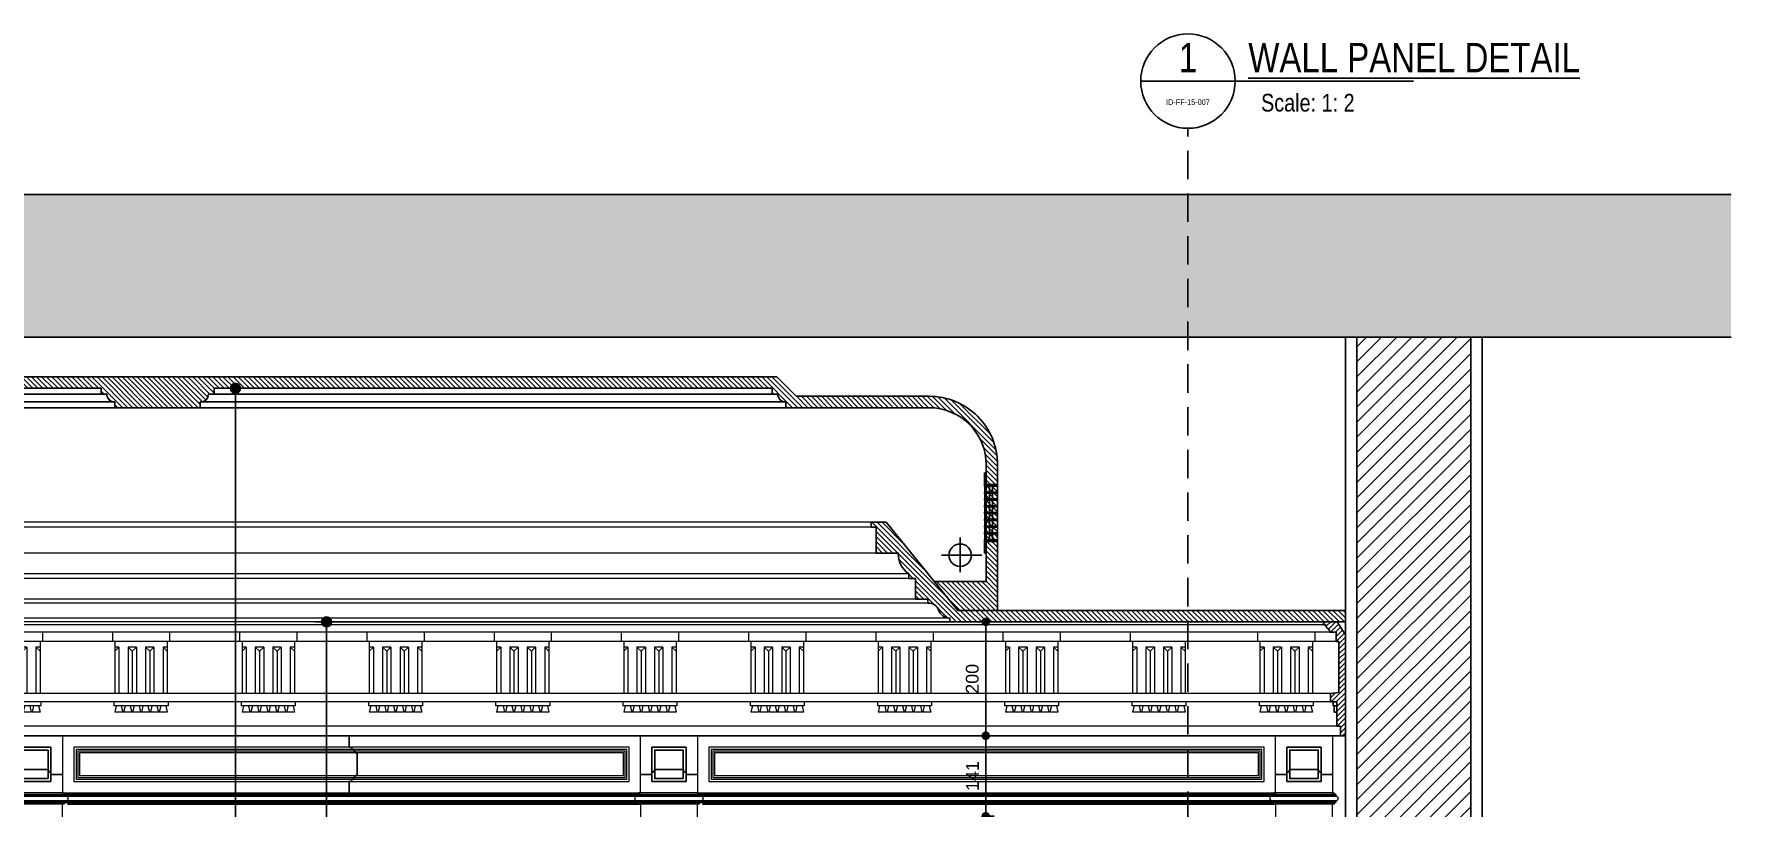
# Model space of a CAD drawing. Header units: inches. Extents: x 274057 to 444617, y 490067 to 635630.
# Drawn here: x 345899 to 348877, y 494870 to 496227 of the extents above; entities that cross this region are included whole.
import ezdxf
from ezdxf.enums import TextEntityAlignment as Align

# ---------------------------------------------------------------- set-up
doc = ezdxf.new("R2010")
doc.units = ezdxf.units.IN
doc.header["$MEASUREMENT"] = 0
doc.linetypes.add('DASHDOT', pattern=[1, 0.5, -0.25, 0, -0.25])
doc.linetypes.add('HIDDEN', pattern=[0.375, 0.25, -0.125])
for name, color, linetype in [('Calliper_wall hatch_CHB', 8, 'Continuous'), ('CQ centerline', 8, 'Continuous'), ('CQ Grg Gypsum', 41, 'Continuous'), ('CQ Light Elevation', 4, 'Continuous'), ('CQ PANEL DIMENSION', 1, 'Continuous'), ('CQ Plaster', 1, 'Continuous'), ('CQ section wall', 3, 'Continuous'), ('CQ Sheet text', 3, 'Continuous'), ('CQ spot detail elevation', 1, 'Continuous'), ('CQ wall section', 5, 'Continuous'), ('FURNITURE', 252, 'Continuous'), ('ID-wall paper', 8, 'Continuous'), ('Layer7', 8, 'Continuous'), ('METAL', 5, 'Continuous'), ('PROJECTION', 8, 'Continuous'), ('WOOD', 23, 'Continuous'), ('WOOD 01', 34, 'Continuous'), ('WOOD 02', 32, 'Continuous'), ('Wood SECT', 1, 'Continuous')]:
    doc.layers.add(name, color=color, linetype=linetype)
for name, color, linetype, lineweight in [('CQ Grille', 211, 'A-4010 WALL SECTIONS$0$BATTING', 0), ('CQ gypsum 2', 42, 'Continuous', 0), ('CQ Gypsum Hatch', 8, 'Continuous', 20)]:
    doc.layers.add(name, color=color, linetype=linetype, lineweight=lineweight)
doc.styles.add('ARIAL', font='arial.ttf')
doc.styles.get("Standard").update_dxf_attribs({"font": 'arial.ttf'})
doc.linetypes.add('A-4010 WALL SECTIONS$0$BATTING', pattern='A,0.0001,-0.1,[134,ltypeshp.shx,S=0.1,R=0,X=-0.1,Y=0],-0.2,[134,ltypeshp.shx,S=0.1,R=180,X=0.1,Y=0],-0.1', length=0.4001)
doc.dimstyles.new('chester 15', dxfattribs={"dimscale": 0.15, "dimtxt": 150, "dimasz": 100, "dimexe": 100, "dimexo": 0, "dimgap": 80, "dimtad": 1, "dimdec": 0, "dimzin": 0, "dimdsep": 46, "dimtxsty": 'Standard', "dimblk": 'DOT', "dimcen": 100, "dimclrd": 1, "dimclre": 1, "dimclrt": 3, "dimadec": 0, "dimazin": 0, "dimtfac": 1, "dimtdec": 0, "dimtofl": 0, "dimtmove": 0, "dimatfit": 3, "dimfxl": 1, "dimtolj": 1, "dimtzin": 0, "dimlwd": -1, "dimarcsym": 0})
doc.dimstyles.new('CQ 20', dxfattribs={"dimscale": 0.2, "dimtxt": 150, "dimasz": 100, "dimexe": 100, "dimexo": 20, "dimgap": 80, "dimtad": 1, "dimdec": 0, "dimzin": 0, "dimdsep": 46, "dimtxsty": 'Standard', "dimblk": 'DOT', "dimcen": 100, "dimclrd": 1, "dimclre": 1, "dimclrt": 3, "dimadec": 0, "dimazin": 0, "dimtfac": 1, "dimtdec": 0, "dimtofl": 0, "dimtmove": 0, "dimatfit": 3, "dimfxl": 1, "dimtolj": 1, "dimtzin": 0, "dimlwd": -1, "dimarcsym": 0})
pattern_1 = [(225, (863766.5914, 132415.6944), (4.41941738, -4.41941738), [])]

# ---------------------------------------------------------------- blocks, each defined once
blk = doc.blocks.new('ff15 section A and B')
at = {"layer": 'Calliper_wall hatch_CHB', "ltscale": 300}
h = blk.add_hatch(dxfattribs=at)
h.set_pattern_fill('AR-CONC', color=256, scale=10, angle=-13.9714, style=0)
h.set_pattern_definition([(36.028577, (-10204.6, 0), (68.0890203, -23.40695), [7.5, -82.5]), (341.028577, (-10204.6, 0), (4.6961155, 76.3439316), [6, -66]), (86.480021, (-10198.93, -1.95), (72.7851354, 52.936981), [6.374019, -70.114211]), (32.212777, (-10199.77, 19.41), (99.570572, -41.829513), [11.25, -123.75]), (82.664212, (-10191.48, 15.92), (114.220033, 71.96377), [9.561034, -105.171376]), (337.21274, (-10199.77, 19.41), (114.220033, 71.96377), [9, -99]), (7.028577, (-10191.276, 12.14), (48.2040844, -53.482392), [7.5, -82.5]), (312.028577, (-10191.28, 12.14), (41.119588, 64.495185), [6, -66]), (57.480021, (-10187.26, 7.685), (89.323671, 11.012793), [6.374019, -70.114211]), (23.5285767, (-10204.602, 0), (9.2173322, 32.010976), [0, -65.2, 0, -67, 0, -66.25]), (353.528577, (-10204.602, 0), (35.0512903, 31.9228578), [0, -38.2, 0, -63.7, 0, -25.25]), (313.5285767, (-10226.242, 5.384), (51.2584374, -15.0772595), [0, -25, 0, -78, 0, -103.5]), (303.528577, (-10235.947, 7.8), (59.0102484, -4.3659754), [0, -32.5, 0, -51.8, 0, -73.5])])
h.paths.add_polyline_path([(348877.5, 520249.3), (341276.4, 520249.3), (341276.4, 519999.3), (348877.5, 519999.3)])
h.paths.add_polyline_path([(348877.5, 516299.3), (341276.4, 516299.3), (341276.4, 516049.3), (348877.5, 516049.3)])
at = {"layer": 'Calliper_wall hatch_CHB'}
h = blk.add_hatch(dxfattribs=at)
h.set_pattern_fill('ANSI31,_O', color=8, scale=150)
h.set_pattern_definition([(45, (6763, -7e-09), (-13.25825215, 13.25825215), [])])
h.paths.add_polyline_path([(348420.8, 519999.3), (348220.8, 519999.3), (348220.8, 518919.3), (348420.8, 518919.3)])
at = {"layer": 'CQ Plaster', "color": 1, "ltscale": 0.03, "elevation": 0}
blk.add_lwpolyline([(348440.8, 519999.3), (348440.8, 518899.3), (348200.8, 518899.3), (348200.8, 519999.3)], dxfattribs=at)
at = {"layer": 'CQ section wall', "elevation": 0}
for points in [[(348877.5, 520249.3), (341275.4, 520249.3)], [(341275.4, 519999.3), (348877.5, 519999.3)]]:
    blk.add_lwpolyline(points, dxfattribs=at)
blk.add_lwpolyline([(348420.8, 518919.3), (348220.8, 518919.3), (348220.8, 519999.3), (348420.8, 519999.3)], close=True, dxfattribs=at)
blk = doc.blocks.new('ff15 section ceiling A and B')
at = {"layer": 'CQ Gypsum Hatch'}
h = blk.add_hatch(dxfattribs=at)
h.set_pattern_fill('ANSI31', color=256, scale=50, angle=180, style=0)
h.set_pattern_definition(pattern_1)
edge = h.paths.add_edge_path()
edge.add_line((332065.7, 531551.5), (332065.7, 532245.4))
edge.add_line((332065.7, 532245.4), (332045.7, 532245.4))
edge.add_line((332045.7, 532245.4), (332045.7, 531565))
edge.add_line((332045.7, 531565), (331890.8, 531439.3))
edge.add_line((331890.8, 531439.3), (331890.8, 531413.4))
edge.add_line((331890.8, 531413.4), (331899.5, 531413.4))
edge.add_line((331899.5, 531413.4), (331899.5, 531419.3))
edge.add_arc((331902.2, 531419.3), 2.73, 89.7521, 180, ccw=False)
edge.add_line((331902.3, 531422), (331944.8, 531422))
edge.add_line((331944.8, 531422), (331944.8, 531460.8))
edge.add_arc((331946.5, 531502.7), 42, 267.6474, 325.6082)
edge.add_line((331981.1, 531479), (331989.8, 531479))
edge.add_line((331989.8, 531479), (331989.8, 531491))
edge.add_line((331989.8, 531491), (332026, 531491))
edge.add_line((332026, 531491), (332026, 531512.9))
edge.add_line((332026, 531512.9), (332032.7, 531512.9))
edge.add_arc((332051.4, 531514.2), 18.7, 112.0673, 183.7551, ccw=False)
edge.add_arc((332038.9, 531550.9), 20.1, 285.7141, 361.5976)
edge.add_line((332059, 531551.5), (332065.7, 531551.5))
edge.add_line((332065.7, 531551.5), (332065.7, 531560.3))
h = blk.add_hatch(dxfattribs=at)
h.set_pattern_fill('ANSI31', color=256, scale=50, angle=180, style=0)
h.set_pattern_definition(pattern_1)
edge = h.paths.add_edge_path()
edge.add_line((331689.7, 526452.1), (331689.7, 526703.4))
edge.add_line((331689.7, 526703.4), (331679.7, 526703.4))
edge.add_arc((331665.7, 526703.5), 14, 359.4507, 450)
edge.add_line((331665.7, 526717.6), (331665.7, 526727.6))
edge.add_line((331665.7, 526727.6), (331655.7, 526727.6))
edge.add_line((331655.7, 526727.6), (331655.7, 527706.8))
edge.add_line((331655.7, 527706.8), (331665.7, 527706.8))
edge.add_line((331665.7, 527706.8), (331665.7, 527716.8))
edge.add_arc((331665.7, 527730.8), 14, 270, 360.5493)
edge.add_line((331679.7, 527730.9), (331689.7, 527730.9))
edge.add_line((331689.7, 527730.9), (331689.7, 527880.9))
edge.add_line((331689.7, 527880.9), (331679.7, 527880.9))
edge.add_arc((331665.7, 527881), 14, 359.4507, 450)
edge.add_line((331665.7, 527895.1), (331665.7, 527905.1))
edge.add_line((331665.7, 527905.1), (331655.7, 527905.1))
edge.add_line((331655.7, 527905.1), (331655.7, 528884.3))
edge.add_line((331655.7, 528884.3), (331665.7, 528884.3))
edge.add_line((331665.7, 528884.3), (331665.7, 528894.3))
edge.add_arc((331665.7, 528908.3), 14, 270, 360.5493)
edge.add_line((331679.7, 528908.4), (331689.7, 528908.4))
edge.add_line((331689.7, 528908.4), (331689.7, 529058.4))
edge.add_line((331689.7, 529058.4), (331679.7, 529058.4))
edge.add_arc((331665.7, 529058.5), 14, 359.4507, 450)
edge.add_line((331665.7, 529072.6), (331665.7, 529082.6))
edge.add_line((331665.7, 529082.6), (331655.7, 529082.6))
edge.add_line((331655.7, 529082.6), (331655.7, 530061.8))
edge.add_line((331655.7, 530061.8), (331665.7, 530061.8))
edge.add_line((331665.7, 530061.8), (331665.7, 530071.8))
edge.add_arc((331665.7, 530085.8), 14, 270, 360.5493)
edge.add_line((331679.7, 530085.9), (331689.7, 530085.9))
edge.add_line((331689.7, 530085.9), (331689.7, 530235.9))
edge.add_line((331689.7, 530235.9), (331679.7, 530235.9))
edge.add_arc((331665.7, 530236), 14, 359.4507, 450)
edge.add_line((331665.7, 530250.1), (331665.7, 530260.1))
edge.add_line((331665.7, 530260.1), (331655.7, 530260.1))
edge.add_line((331655.7, 530260.1), (331655.7, 531239.3))
edge.add_line((331655.7, 531239.3), (331665.7, 531239.3))
edge.add_line((331665.7, 531239.3), (331665.7, 531249.3))
edge.add_arc((331665.7, 531263.3), 14, 270, 360.5493)
edge.add_line((331679.7, 531263.4), (331689.7, 531263.4))
edge.add_line((331689.7, 531263.4), (331689.7, 531413.4))
edge.add_line((331689.7, 531413.4), (331689.7, 531515))
edge.add_arc((331789.7, 531515), 100, 90, 180, ccw=False)
edge.add_line((331789.7, 531615), (331995, 531615))
edge.add_line((331995, 531615), (331995, 531523.8))
edge.add_line((331995, 531523.8), (332045.7, 531565))
edge.add_line((332045.7, 531565), (332045.7, 531635))
edge.add_line((332045.7, 531635), (331789.7, 531635))
edge.add_arc((331789.7, 531515), 120, 90, 180)
edge.add_line((331669.7, 531515), (331669.7, 531413.4))
edge.add_line((331669.7, 531413.4), (331669.7, 531281.7))
edge.add_line((331669.7, 531281.7), (331635.7, 531247.4))
edge.add_line((331635.7, 531247.4), (331635.7, 526719.4))
edge.add_line((331635.7, 526719.4), (331669.7, 526685.1))
edge.add_line((331669.7, 526685.1), (331669.7, 526451.9))
edge.add_arc((331789.7, 526451.9), 120, 180, 270)
edge.add_line((331789.7, 526331.9), (332045.7, 526331.9))
edge.add_line((332045.7, 526331.9), (332045.7, 526401.9))
edge.add_line((332045.7, 526401.9), (331995, 526443))
edge.add_line((331995, 526443), (331995, 526351.9))
edge.add_line((331995, 526351.9), (331789.7, 526351.9))
edge.add_arc((331789.7, 526451.9), 100, 180, 270, ccw=False)
at = {"layer": 'CQ Grg Gypsum', "elevation": 0}
for points in [[(332065.7, 531551.5), (332065.7, 532245.4), (332045.7, 532245.4), (332045.7, 531565), (331890.8, 531439.3), (331890.8, 531413.4), (331899.5, 531413.4), (331899.5, 531419.3, -0.415481), (331902.3, 531422), (331944.8, 531422), (331944.8, 531460.8, 0.258435), (331981.1, 531479), (331989.8, 531479), (331989.8, 531491), (332026, 531491), (332026, 531512.9), (332032.7, 531512.9, -0.323414), (332044.4, 531531.5, 0.343759), (332059, 531551.5), (332065.7, 531551.5), (332065.7, 531560.3)], [(331655.7, 529082.6), (331655.7, 530061.8), (331665.7, 530061.8), (331665.7, 530071.8, 0.417024), (331679.7, 530085.9), (331689.7, 530085.9), (331689.7, 530235.9), (331679.7, 530235.9, 0.417024), (331665.7, 530250.1), (331665.7, 530260.1), (331655.7, 530260.1), (331655.7, 531239.3), (331665.7, 531239.3), (331665.7, 531249.3, 0.417024), (331679.7, 531263.4), (331689.7, 531263.4), (331689.7, 531413.4), (331689.7, 531515, -0.414214), (331789.7, 531615), (331995, 531615), (331995, 531523.8), (332045.7, 531565), (332045.7, 531635), (331789.7, 531635, 0.414214), (331669.7, 531515), (331669.7, 531413.4), (331669.7, 531281.7), (331635.7, 531247.4), (331635.7, 526719.4)]]:
    blk.add_lwpolyline(points, format="xyb", dxfattribs=at)
at = {"layer": 'CQ Light Elevation'}
for p, q in [((331948.8, 531536.7, 0), (331948.8, 531607.3, 0)), ((331948.8, 531536.7, 0), (331948.8, 531607.3, 0)), ((331978.7, 531569.4, 0), (331917.5, 531569.4, 0)), ((331978.7, 531569.4, 0), (331917.5, 531569.4, 0))]:
    blk.add_line(p, q, dxfattribs=at)
blk.add_circle((331948.8, 531569.4, 0), 19.7, dxfattribs=at)
blk.add_circle((331948.8, 531569.4, 0), 19.7, dxfattribs=at)
blk = doc.blocks.new('A$C591968EE')
at = {"layer": 'CQ Gypsum Hatch'}
h = blk.add_hatch(dxfattribs=at)
h.set_pattern_fill('ANSI31', color=256, scale=50, angle=90, style=0)
h.set_pattern_definition([(135, (-374960.8784, -519569.8764), (-4.41941738, -4.41941738), [])])
edge = h.paths.add_edge_path()
edge.add_line((16.4, 182.1), (27.6, 182.1))
edge.add_spline(control_points=[(27.6, 182.1), (27.6, 182.9), (27.7, 184.7), (29, 187.1), (31.5, 188.5), (33.5, 190.2), (34.7, 192.6), (34.7, 194.1), (34.7, 194.7)], knot_values=[0, 0, 0, 0, 0.103617, 0.238498, 0.342021, 0.484182, 0.592634, 0.680206, 0.680206, 0.680206, 0.680206], degree=3, periodic=0)
edge.add_line((34.7, 194.7), (38.3, 194.7))
edge.add_line((38.3, 194.7), (38.3, 200))
edge.add_line((38.3, 200), (14.4, 200))
edge.add_line((14.4, 200), (0, 177))
edge.add_line((0, 177), (0, 0))
edge.add_line((0, 0), (8.5, 0))
edge.add_line((8.5, 0), (8.5, 16.8))
edge.add_line((8.5, 16.8), (15.2, 16.8))
edge.add_line((15.2, 16.8), (15.2, 59.4))
edge.add_line((15.2, 59.4), (26.5, 59.4))
edge.add_line((26.5, 59.4), (26.5, 74.2))
edge.add_line((26.5, 74.2), (11.6, 75.8))
edge.add_line((11.6, 75.8), (11.6, 165.3))
edge.add_line((11.6, 165.3), (16.4, 165.3))
edge.add_line((16.4, 165.3), (16.4, 182.1))
at = {"layer": 'CQ Grg Gypsum'}
for p, q in [((14.4, 200), (0, 177)), ((38.3, 200), (14.4, 200)), ((16.4, 182.1), (27.6, 182.1)), ((16.4, 165.3), (16.4, 182.1)), ((34.7, 194.7), (38.3, 194.7)), ((38.3, 194.7), (38.3, 200)), ((0, 0), (0, 177)), ((11.6, 75.8), (11.6, 165.3)), ((11.6, 165.3), (16.4, 165.3)), ((26.5, 74.2), (11.6, 75.8)), ((26.5, 59.4), (26.5, 74.2)), ((15.2, 59.4), (26.5, 59.4)), ((15.2, 16.8), (15.2, 59.4)), ((15.2, 52.5), (21.6, 52.5)), ((15.2, 41.3), (19.6, 41.3)), ((19.6, 41.3), (19.6, 52.5)), ((21.6, 52.5), (21.6, 59.4)), ((8.5, 16.8), (15.2, 16.8)), ((8.5, 0), (8.5, 16.8)), ((0, 0), (8.5, 0))]:
    blk.add_line(p, q, dxfattribs=at)
blk.add_open_spline([(34.7, 194.7), (34.7, 194.1), (34.7, 192.6), (33.5, 190.2), (31.5, 188.5), (29, 187.1), (27.7, 184.7), (27.6, 182.9), (27.6, 182.1)], degree=3, knots=[0, 0, 0, 0, 0.0875721, 0.1960247, 0.3381857, 0.4417085, 0.5765895, 0.6802063, 0.6802063, 0.6802063, 0.6802063], dxfattribs=at)
blk = doc.blocks.new('A$C11B46C9D')
at = {"layer": 'CQ gypsum 2', "lineweight": 0}
for p, q in [((0, 194.7), (223.3, 194.7)), ((0, 182), (223.3, 182)), ((61.4, 182), (61.4, 165.2)), ((161.9, 182), (223.3, 182)), ((161.9, 182), (161.9, 165.2)), ((0, 165.2), (223.3, 165.2)), ((65.6, 165.2), (65.6, 74.1)), ((65.6, 155.4), (73, 155.4)), ((65.6, 148.4), (73, 155.4)), ((73, 155.4), (73, 74.1)), ((88.9, 155.4), (88.9, 74.1)), ((88.9, 155.4), (96.3, 148.4)), ((88.9, 155.4), (103.7, 155.4)), ((96.3, 148.4), (103.7, 155.4)), ((103.7, 155.4), (103.7, 74.1)), ((119.6, 155.4), (119.6, 74.1)), ((119.6, 155.4), (134.4, 155.4)), ((119.6, 155.4), (127, 148.4)), ((127, 148.4), (134.4, 155.4)), ((134.4, 155.4), (134.4, 74.1)), ((150.3, 155.4), (150.3, 74.1)), ((150.3, 155.4), (157.7, 148.4)), ((150.3, 155.4), (157.7, 155.4)), ((157.7, 165.2), (157.7, 74.1)), ((161.9, 165.2), (223.3, 165.2)), ((96.3, 148.4), (96.3, 74.1)), ((127, 148.4), (127, 74.1)), ((0, 74.1), (223.3, 74.1)), ((0, 59.4), (223.3, 59.4)), ((64.2, 59.4), (64.2, 52.4)), ((64.2, 52.4), (159.1, 52.4)), ((68.1, 52.4), (65.5, 41.3)), ((65.5, 41.3), (79.6, 41.3)), ((77, 52.4), (79.6, 41.3)), ((83.7, 52.4), (81.2, 41.3)), ((81.2, 41.3), (95.2, 41.3)), ((92.7, 52.4), (95.2, 41.3)), ((99.4, 52.4), (96.8, 41.3)), ((96.8, 41.3), (110.9, 41.3)), ((108.3, 52.4), (110.9, 41.3)), ((115, 52.4), (112.4, 41.3)), ((112.4, 41.3), (126.5, 41.3)), ((123.9, 52.4), (126.5, 41.3)), ((130.6, 52.4), (128, 41.3)), ((128, 41.3), (142.1, 41.3)), ((139.5, 52.4), (142.1, 41.3)), ((146.2, 52.4), (143.7, 41.3)), ((143.7, 41.3), (157.7, 41.3)), ((155.2, 52.4), (157.7, 41.3)), ((159.1, 59.4), (159.1, 52.4)), ((0, 16.7), (223.3, 16.7)), ((0, 0), (223.3, 0))]:
    blk.add_line(p, q, dxfattribs=at)
at = {"layer": 'CQ gypsum 2', "lineweight": 0, "ltscale": 100}
for p, q in [((61.4, 182), (161.9, 182)), ((0, 165.2), (61.4, 165.2))]:
    blk.add_line(p, q, dxfattribs=at)
blk = doc.blocks.new('cornice002.A')
at = {"layer": 'CQ gypsum 2', "lineweight": 0}
for p, q in [((352726.5, 523543.6, 0), (352549, 523543.6, 0)), ((352737.2, 523531, 0), (352549, 523531, 0)), ((352610.4, 523531, 0), (352549, 523531, 0)), ((352748.4, 523514.2, 0), (352549, 523514.2, 0)), ((352610.4, 523514.2, 0), (352549, 523514.2, 0)), ((352610.4, 523531, 0), (352610.4, 523514.2, 0)), ((352614.6, 523514.2, 0), (352614.6, 523423.1, 0)), ((352706.7, 523514.2, 0), (352706.7, 523423.1, 0)), ((352710.9, 523531, 0), (352710.9, 523514.2, 0)), ((352622, 523504.3, 0), (352614.6, 523497.4, 0)), ((352622, 523504.3, 0), (352614.6, 523504.3, 0)), ((352622, 523504.3, 0), (352622, 523423.1, 0)), ((352637.9, 523504.3, 0), (352637.9, 523423.1, 0)), ((352645.3, 523497.4, 0), (352637.9, 523504.3, 0)), ((352652.7, 523504.3, 0), (352637.9, 523504.3, 0)), ((352652.7, 523504.3, 0), (352645.3, 523497.4, 0)), ((352645.3, 523497.4, 0), (352645.3, 523423.1, 0)), ((352652.7, 523504.3, 0), (352652.7, 523423.1, 0)), ((352668.6, 523504.3, 0), (352668.6, 523423.1, 0)), ((352683.4, 523504.3, 0), (352668.6, 523504.3, 0)), ((352676, 523497.4, 0), (352668.6, 523504.3, 0)), ((352683.4, 523504.3, 0), (352676, 523497.4, 0)), ((352676, 523497.4, 0), (352676, 523423.1, 0)), ((352683.4, 523504.3, 0), (352683.4, 523423.1, 0)), ((352699.3, 523504.3, 0), (352699.3, 523423.1, 0)), ((352706.7, 523504.3, 0), (352699.3, 523504.3, 0)), ((352706.7, 523497.4, 0), (352699.3, 523504.3, 0)), ((352738.3, 523423.1, 0), (352549, 523423.1, 0)), ((352738.3, 523408.3, 0), (352549, 523408.3, 0)), ((352613.2, 523408.3, 0), (352613.2, 523401.3, 0)), ((352708.1, 523401.3, 0), (352613.2, 523401.3, 0)), ((352617.1, 523401.3, 0), (352614.5, 523390.2, 0)), ((352626, 523401.3, 0), (352628.6, 523390.2, 0)), ((352632.7, 523401.3, 0), (352630.2, 523390.2, 0)), ((352641.7, 523401.3, 0), (352644.2, 523390.2, 0)), ((352648.4, 523401.3, 0), (352645.8, 523390.2, 0)), ((352657.3, 523401.3, 0), (352659.9, 523390.2, 0)), ((352664, 523401.3, 0), (352661.4, 523390.2, 0)), ((352672.9, 523401.3, 0), (352675.5, 523390.2, 0)), ((352679.6, 523401.3, 0), (352677.1, 523390.2, 0)), ((352688.6, 523401.3, 0), (352691.1, 523390.2, 0)), ((352695.3, 523401.3, 0), (352692.7, 523390.2, 0)), ((352704.2, 523401.3, 0), (352706.7, 523390.2, 0)), ((352708.1, 523408.3, 0), (352708.1, 523401.3, 0)), ((352749.6, 523365.7, 0), (352549, 523365.7, 0)), ((352628.6, 523390.2, 0), (352614.5, 523390.2, 0)), ((352644.2, 523390.2, 0), (352630.2, 523390.2, 0)), ((352659.9, 523390.2, 0), (352645.8, 523390.2, 0)), ((352675.5, 523390.2, 0), (352661.4, 523390.2, 0)), ((352691.1, 523390.2, 0), (352677.1, 523390.2, 0)), ((352706.7, 523390.2, 0), (352692.7, 523390.2, 0)), ((352756.3, 523348.9, 0), (352549, 523348.9, 0))]:
    blk.add_line(p, q, dxfattribs=at)
at = {"layer": 'CQ gypsum 2', "lineweight": 0, "ltscale": 100}
for p, q in [((352710.9, 523531, 0), (352610.4, 523531, 0)), ((352748.4, 523514.2, 0), (352710.9, 523514.2, 0))]:
    blk.add_line(p, q, dxfattribs=at)
at = {"layer": 'CQ Grg Gypsum', "xscale": -1, "rotation": 359.9999999999987}
for p in [(350539.5, 523348.9, 0), (350762.8, 523348.9, 0), (350986.1, 523348.9, 0), (351209.4, 523348.9, 0), (351432.6, 523348.9, 0), (351655.9, 523348.9, 0), (351879.2, 523348.9, 0), (352102.5, 523348.9, 0), (352325.7, 523348.9, 0), (352549, 523348.9, 0)]:
    blk.add_blockref('A$C11B46C9D', p, dxfattribs=at)
blk = doc.blocks.new('_Dot')
at = {"color": 0, "linetype": 'ByBlock', "lineweight": -2}
blk.add_line((-0.5, 0), (-1, 0), dxfattribs=at)
at = {"color": 0, "linetype": 'ByBlock', "const_width": 0.5}
blk.add_lwpolyline([(-0.25, 0, 1), (0.25, 0, 1)], format="xyb", close=True, dxfattribs=at)
blk = doc.blocks.new('*D1288')
at = {"layer": 'CQ PANEL DIMENSION', "color": 1, "lineweight": -2, "transparency": 16777216}
for p, q in [((347613.3, 495194.7), (346392.8, 495194.7)), ((346674.4, 492094.7), (346392.8, 492094.7))]:
    blk.add_line(p, q, dxfattribs=at)
at = {"layer": 'CQ PANEL DIMENSION', "color": 1, "transparency": 16777216}
blk.add_line((346412.8, 495174.7), (346412.8, 492114.7), dxfattribs=at)
at = {"layer": 'Defpoints', "color": 0, "transparency": 16777216}
for p in [(347617.3, 495194.7, 0), (346412.8, 492094.7), (346678.4, 492094.7, 0)]:
    blk.add_point(p, dxfattribs=at)
at = {"layer": 'CQ PANEL DIMENSION', "color": 1, "transparency": 16777216, "xscale": 20, "yscale": 20, "zscale": 20}
for p, rotation in [((346412.8, 495194.7), 90), ((346412.8, 492094.7), 270)]:
    blk.add_blockref('_Dot', p, dxfattribs=dict(at, rotation=rotation))
at = {"layer": 'CQ PANEL DIMENSION', "color": 3, "transparency": 16777216, "insert": (346381.5, 493644.7), "char_height": 30, "attachment_point": 5, "rotation": 90}
blk.add_mtext('\\A1;3100', dxfattribs=at)
blk = doc.blocks.new('*D1289')
at = {"layer": 'CQ PANEL DIMENSION', "color": 1, "lineweight": -2, "transparency": 16777216}
for p, q in [((346321.9, 495604.7), (346232.9, 495604.7)), ((346321.9, 492094.7), (346232.9, 492094.7))]:
    blk.add_line(p, q, dxfattribs=at)
at = {"layer": 'CQ PANEL DIMENSION', "color": 1, "transparency": 16777216}
blk.add_line((346252.9, 495584.7), (346252.9, 492114.7), dxfattribs=at)
at = {"layer": 'Defpoints', "color": 0, "transparency": 16777216}
for p in [(346325.9, 495604.7, 0), (346252.9, 492094.7), (346325.9, 492094.7, 0)]:
    blk.add_point(p, dxfattribs=at)
at = {"layer": 'CQ PANEL DIMENSION', "color": 1, "transparency": 16777216, "xscale": 20, "yscale": 20, "zscale": 20}
for p, rotation in [((346252.9, 495604.7), 90), ((346252.9, 492094.7), 270)]:
    blk.add_blockref('_Dot', p, dxfattribs=dict(at, rotation=rotation))
at = {"layer": 'CQ PANEL DIMENSION', "color": 3, "transparency": 16777216, "insert": (346221.6, 493849.7), "char_height": 30, "attachment_point": 5, "rotation": 90}
blk.add_mtext('\\A1;3510', dxfattribs=at)
blk = doc.blocks.new('DIFFUSER SEC')
at = {"layer": 'FURNITURE', "color": 251, "linetype": 'Continuous', "lineweight": 0}
for p, q in [((55028.5, -20119.8), (55028.5, -20213.8)), ((55051.5, -20119.8), (55051.5, -20213.8))]:
    blk.add_line(p, q, dxfattribs=at)
at = {"layer": 'Layer7', "linetype": 'DASHDOT', "ltscale": 1000}
for p, q in [((55028.7, -20116.8), (55028.5, -20116.7)), ((55048.5, -20217.5), (55047.8, -20216.8))]:
    blk.add_line(p, q, dxfattribs=at)
at = {"layer": 'METAL'}
for points in [[(55048.5, -20096.8), (55048.5, -20116.8), (55028.5, -20116.8), (55028.5, -20119.8), (55051.5, -20119.8), (55051.5, -20096.8), (55048.5, -20096.8)], [(55048.5, -20236.8), (55048.5, -20216.8), (55028.5, -20216.8), (55028.5, -20213.8), (55051.5, -20213.8), (55051.5, -20236.8), (55048.5, -20236.8)]]:
    blk.add_lwpolyline(points, dxfattribs=at)
for points in [[(55028.5, -20130.2), (55051.5, -20130.2), (55051.5, -20132.2), (55028.5, -20132.2)], [(55028.5, -20142.1), (55051.5, -20142.1), (55051.5, -20144.1), (55028.5, -20144.1)], [(55028.5, -20154), (55051.5, -20154), (55051.5, -20156), (55028.5, -20156)], [(55028.5, -20165.8), (55051.5, -20165.8), (55051.5, -20167.8), (55028.5, -20167.8)], [(55028.5, -20177.7), (55051.5, -20177.7), (55051.5, -20179.7), (55028.5, -20179.7)], [(55028.5, -20189.6), (55051.5, -20189.6), (55051.5, -20191.6), (55028.5, -20191.6)], [(55028.5, -20201.5), (55051.5, -20201.5), (55051.5, -20203.5), (55028.5, -20203.5)]]:
    blk.add_lwpolyline(points, close=True, dxfattribs=at)
at = {"layer": 'PROJECTION'}
for p, q in [((55037.5, -20130.2), (55037.5, -20119.8)), ((55037.5, -20142.1), (55037.5, -20132.2)), ((55042.5, -20130.2), (55042.5, -20119.8)), ((55042.5, -20142.1), (55042.5, -20132.2)), ((55037.5, -20154), (55037.5, -20144.1)), ((55037.5, -20165.8), (55037.5, -20156)), ((55042.5, -20154), (55042.5, -20144.1)), ((55042.5, -20165.8), (55042.5, -20156)), ((55037.5, -20177.7), (55037.5, -20167.8)), ((55037.5, -20189.6), (55037.5, -20179.7)), ((55037.5, -20201.5), (55037.5, -20191.6)), ((55042.5, -20177.7), (55042.5, -20167.8)), ((55042.5, -20189.6), (55042.5, -20179.7)), ((55042.5, -20201.5), (55042.5, -20191.6)), ((55037.5, -20213.8), (55037.5, -20203.5)), ((55042.5, -20213.8), (55042.5, -20203.5))]:
    blk.add_line(p, q, dxfattribs=at)
blk = doc.blocks.new('*D1278')
at = {"layer": 'CQ PANEL DIMENSION', "color": 1, "lineweight": -2, "transparency": 16777216}
for p, q in [((347617.3, 495194.7), (347554.5, 495194.7)), ((347617.3, 494994.7), (347554.5, 494994.7))]:
    blk.add_line(p, q, dxfattribs=at)
at = {"layer": 'CQ PANEL DIMENSION', "color": 1, "transparency": 16777216}
blk.add_line((347569.5, 495179.7), (347569.5, 495009.7), dxfattribs=at)
at = {"layer": 'Defpoints', "color": 0, "transparency": 16777216}
for p in [(347617.3, 495194.7, 0), (347569.5, 494994.7), (347617.3, 494994.7, 0)]:
    blk.add_point(p, dxfattribs=at)
at = {"layer": 'CQ PANEL DIMENSION', "color": 1, "transparency": 16777216, "xscale": 15, "yscale": 15, "zscale": 15}
for p, rotation in [((347569.5, 495194.7), 90), ((347569.5, 494994.7), 270)]:
    blk.add_blockref('_Dot', p, dxfattribs=dict(at, rotation=rotation))
at = {"layer": 'CQ PANEL DIMENSION', "color": 3, "transparency": 16777216, "insert": (347546, 495094.7), "char_height": 22.5, "attachment_point": 5, "rotation": 90}
blk.add_mtext('\\A1;200', dxfattribs=at)
blk = doc.blocks.new('pilaster wardrobe')
at = {"layer": 'WOOD', "lineweight": 0}
blk.add_line((3399.1, -8726.1, 0), (3333.1, -8726.1, 0), dxfattribs=at)
blk.add_line((3399.1, -8726.1, 0), (3333.1, -8726.1, 0), dxfattribs=at)
at = {"layer": 'WOOD 01', "lineweight": 0, "ltscale": 500}
blk.add_line((3399.1, -8726.1, 0), (3465.1, -8726.1, 0), dxfattribs=at)
at = {"layer": 'WOOD 01', "lineweight": 0, "ltscale": 500, "elevation": 0}
for points in [[(3349.1, -6047.5), (3449.1, -6047.5), (3449.1, -5947.5), (3349.1, -5947.5)], [(3349.1, -7947.5), (3449.1, -7947.5), (3449.1, -7847.5), (3349.1, -7847.5)], [(3349.1, -7972.5), (3449.1, -7972.5), (3449.1, -8697.5), (3349.1, -8697.5)], [(3333.1, -8726.1), (3465.1, -8726.1), (3465.1, -8847.5), (3333.1, -8847.5)]]:
    blk.add_lwpolyline(points, close=True, dxfattribs=at)
for points in [[(3349.1, -6047.5), (3346.1, -6047.5, -0.414214), (3343.1, -6050.5), (3343.1, -6053.5, 1), (3343.1, -6061.5), (3343.1, -6064.5, -0.414214), (3346.1, -6067.5), (3349.1, -6067.5)], [(3449.1, -6047.5), (3452.1, -6047.5, 0.414214), (3455.1, -6050.5), (3455.1, -6053.5, -1), (3455.1, -6061.5), (3455.1, -6064.5, 0.414214), (3452.1, -6067.5), (3449.1, -6067.5)], [(3349.1, -7947.5), (3346.1, -7947.5, -0.414214), (3343.1, -7950.5), (3343.1, -7953.5, 1), (3343.1, -7961.5), (3343.1, -7964.5, -0.414214), (3346.1, -7967.5), (3346.1, -7972.5), (3399.1, -7972.5)], [(3449.1, -7947.5), (3452.1, -7947.5, 0.414214), (3455.1, -7950.5), (3455.1, -7953.5, -1), (3455.1, -7961.5), (3455.1, -7964.5, 0.414214), (3452.1, -7967.5), (3452.1, -7972.5), (3399.1, -7972.5)], [(3349.1, -8697.5), (3344.1, -8697.5, -0.414214), (3339.4, -8702.2), (3339.4, -8707, 1), (3339.4, -8719.6), (3339.3, -8726.1)], [(3449.1, -8697.5), (3454.1, -8697.5, 0.414214), (3458.8, -8702.2), (3458.8, -8707, -1), (3458.8, -8719.6), (3458.9, -8726.1)]]:
    blk.add_lwpolyline(points, format="xyb", dxfattribs=at)
blk.add_lwpolyline([(3349.1, -7847.5), (3349.1, -6067.5), (3449.1, -6067.5), (3449.1, -7847.5), (3349.1, -7847.5)], dxfattribs=at)
at = {"layer": 'WOOD 02', "color": 8, "ltscale": 100}
for p, q in [((3343.1, -6050.5, 0), (3455.1, -6050.5, 0)), ((3343.1, -6053.5, 0), (3455.1, -6053.5, 0)), ((3343.1, -6061.5, 0), (3455.1, -6061.5, 0)), ((3343.1, -6064.5, 0), (3455.1, -6064.5, 0)), ((3343.1, -7950.5, 0), (3455.1, -7950.5, 0)), ((3343.1, -7953.5, 0), (3455.1, -7953.5, 0)), ((3343.1, -7961.5, 0), (3455.1, -7961.5, 0)), ((3343.1, -7964.5, 0), (3455.1, -7964.5, 0)), ((3399.1, -8702.2, 0), (3339.4, -8702.2, 0)), ((3399.1, -8707, 0), (3339.4, -8707, 0)), ((3399.1, -8719.6, 0), (3339.4, -8719.6, 0)), ((3399.1, -8702.2, 0), (3458.8, -8702.2, 0)), ((3399.1, -8707, 0), (3458.8, -8707, 0)), ((3399.1, -8719.6, 0), (3458.8, -8719.6, 0))]:
    blk.add_line(p, q, dxfattribs=at)
at = {"layer": 'WOOD 02', "color": 8, "ltscale": 100, "elevation": 0}
for points in [[(3369.1, -6027.5), (3429.1, -6027.5), (3429.1, -5967.5), (3369.1, -5967.5)], [(3374.1, -6022.5), (3424.1, -6022.5), (3424.1, -5972.5), (3374.1, -5972.5)], [(3369.1, -7927.5), (3429.1, -7927.5), (3429.1, -7867.5), (3369.1, -7867.5)], [(3374.1, -7922.5), (3424.1, -7922.5), (3424.1, -7872.5), (3374.1, -7872.5)]]:
    blk.add_lwpolyline(points, close=True, dxfattribs=at)
for points in [[(3364.1, -6105), (3364.1, -7820, 1), (3379.1, -7820), (3379.1, -6105, 1)], [(3391.6, -6105), (3391.6, -7820, 1), (3406.6, -7820), (3406.6, -6105, 1)], [(3419.1, -6105), (3419.1, -7820, 1), (3434.1, -7820), (3434.1, -6105, 1)], [(3364.1, -8005), (3364.1, -8670, 1), (3379.1, -8670), (3379.1, -8005, 1)], [(3391.6, -8005), (3391.6, -8670, 1), (3406.6, -8670), (3406.6, -8005, 1)], [(3419.1, -8005), (3419.1, -8670, 1), (3434.1, -8670), (3434.1, -8005, 1)]]:
    blk.add_lwpolyline(points, format="xyb", close=True, dxfattribs=at)
at = {"layer": 'Wood SECT', "elevation": 0}
for points in [[(3449.1, -6015.6), (3429.1, -6015.6), (3429.1, -6011.6, -0.414214), (3424.1, -6006.6), (3399.1, -6006.6), (3374.1, -6006.6, -0.414214), (3369.1, -6011.6), (3369.1, -6015.6), (3349.1, -6015.6)], [(3349.1, -6196.4), (3364.1, -6196.4, -1), (3379.1, -6196.4), (3391.6, -6196.4, -1), (3406.6, -6196.4), (3419.1, -6196.4, -1), (3434.1, -6196.4), (3449.1, -6196.4)], [(3449.1, -7915.6), (3429.1, -7915.6), (3429.1, -7911.6, -0.414214), (3424.1, -7906.6), (3399.1, -7906.6), (3374.1, -7906.6, -0.414214), (3369.1, -7911.6), (3369.1, -7915.6), (3349.1, -7915.6)]]:
    blk.add_lwpolyline(points, format="xyb", dxfattribs=at)
blk = doc.blocks.new('FF-15 Cabinet elev A Rev')
at = {"layer": 'WOOD', "color": 8}
for p, q in [((335097.7, 510941.1, 0), (334095.3, 510941.1, 0)), ((335097.7, 510938.1, 0), (334095.3, 510938.1, 0)), ((335097.7, 510930.1, 0), (334095.3, 510930.1, 0)), ((335097.7, 510927.1, 0), (334095.3, 510927.1, 0)), ((336212.1, 510941.1, 0), (335209.7, 510941.1, 0)), ((336212.1, 510938.1, 0), (335209.7, 510938.1, 0)), ((336212.1, 510930.1, 0), (335209.7, 510930.1, 0)), ((336212.1, 510927.1, 0), (335209.7, 510927.1, 0))]:
    blk.add_line(p, q, dxfattribs=at)
at = {"layer": 'WOOD', "color": 8, "lineweight": 0, "elevation": 0.1}
for points in [[(335079.7, 511020.2), (334113.3, 511020.2), (334113.3, 510968.1), (335079.7, 510968.1)], [(335076.7, 511017.2), (334116.3, 511017.2), (334116.3, 510971.1), (335076.7, 510971.1)], [(336194.1, 511020.2), (335227.7, 511020.2), (335227.7, 510968.1), (336194.1, 510968.1)], [(336191.1, 511017.2), (335230.7, 511017.2), (335230.7, 510971.1), (336191.1, 510971.1)]]:
    blk.add_lwpolyline(points, close=True, dxfattribs=at)
at = {"layer": 'WOOD 01'}
for p, q in [((335100.7, 510924.1, 0), (334098.3, 510924.1, 0)), ((336215.1, 510924.1, 0), (335212.7, 510924.1, 0))]:
    blk.add_line(p, q, dxfattribs=at)
at = {"layer": 'WOOD 01', "lineweight": 0, "elevation": 0.1}
for points in [[(335103.7, 511044.2), (334089.3, 511044.2), (334089.3, 510944.1), (335103.7, 510944.1)], [(336218.1, 511044.2), (335203.7, 511044.2), (335203.7, 510944.1), (336218.1, 510944.1)], [(335083.7, 511024.2), (334109.3, 511024.2), (334109.3, 510964.1), (335083.7, 510964.1)], [(335073.7, 511014.2), (334119.3, 511014.2), (334119.3, 510974.1), (335073.7, 510974.1)], [(336198.1, 511024.2), (335223.7, 511024.2), (335223.7, 510964.1), (336198.1, 510964.1)], [(336188.1, 511014.2), (335233.7, 511014.2), (335233.7, 510974.1), (336188.1, 510974.1)]]:
    blk.add_lwpolyline(points, close=True, dxfattribs=at)
at = {"layer": 'WOOD 01', "lineweight": 0, "ltscale": 500, "elevation": 0}
blk.add_lwpolyline([(336318.1, 510944.1), (336218.1, 510944.1), (336218.1, 511044.1), (336318.1, 511044.1)], close=True, dxfattribs=at)
for points in [[(336218.1, 510944.1), (336215.1, 510944.1, -0.414214), (336212.1, 510941.1), (336212.1, 510938.1, 1), (336212.1, 510930.1), (336212.1, 510927.1, -0.414214), (336215.1, 510924.1), (336218.1, 510924.1)], [(336318.1, 510944.1), (336321.1, 510944.1, 0.414214), (336324.1, 510941.1), (336324.1, 510938.1, -1), (336324.1, 510930.1), (336324.1, 510927.1, 0.414214), (336321.1, 510924.1), (336318.1, 510924.1)]]:
    blk.add_lwpolyline(points, format="xyb", dxfattribs=at)
blk.add_lwpolyline([(336318.1, 510867.8), (336318.1, 510924.1), (336218.1, 510924.1), (336218.1, 510867.8)], dxfattribs=at)
at = {"layer": 'WOOD 02', "color": 8, "ltscale": 100}
for p, q in [((336324.1, 510941.1, 0), (336212.1, 510941.1, 0)), ((336324.1, 510938.1, 0), (336212.1, 510938.1, 0)), ((336324.1, 510930.1, 0), (336212.1, 510930.1, 0)), ((336324.1, 510927.1, 0), (336212.1, 510927.1, 0))]:
    blk.add_line(p, q, dxfattribs=at)
at = {"layer": 'WOOD 02', "color": 8, "ltscale": 100, "elevation": 0}
for points in [[(336298.1, 510964.1), (336238.1, 510964.1), (336238.1, 511024.1), (336298.1, 511024.1)], [(336293.1, 510969.1), (336243.1, 510969.1), (336243.1, 511019.1), (336293.1, 511019.1)]]:
    blk.add_lwpolyline(points, close=True, dxfattribs=at)
at = {"layer": 'Wood SECT'}
for points, elevation in [([(334592.5, 511044.2), (334592.5, 511024.2), (334596.5, 511024.2, 0.414214), (334600.5, 511020.2), (334600.5, 511017.2, -0.414214), (334603.5, 511014.2), (334606.5, 511014.2), (334606.5, 510994.2)], 0.1), ([(334592.5, 510944.1), (334592.5, 510964.1), (334596.5, 510964.1, -0.414214), (334600.5, 510968.1), (334600.5, 510971.1, 0.414214), (334603.5, 510974.1), (334606.5, 510974.1), (334606.5, 510994.2)], 0.1), ([(336218.1, 510976), (336238.1, 510976), (336238.1, 510980, 0.414214), (336243.1, 510985), (336268.1, 510985), (336293.1, 510985, 0.414214), (336298.1, 510980), (336298.1, 510976), (336318.1, 510976)], 0)]:
    blk.add_lwpolyline(points, format="xyb", dxfattribs=dict(at, elevation=elevation))
at = {"layer": 'WOOD', "color": 0, "xscale": -0.9999857733061659, "yscale": 0.9999857733061659, "zscale": 0.9999857733061659}
for p in [(337438.3, 516991.5, 0), (338552.7, 516991.5, 0)]:
    blk.add_blockref('pilaster wardrobe', p, dxfattribs=at)
blk = doc.blocks.new('*D1140')
at = {"layer": 'CQ Grg Gypsum', "color": 1, "lineweight": -2, "transparency": 16777216}
for p, q in [((347569.5, 494994.9), (347584.5, 494994.9)), ((347569.5, 494853.4), (347584.5, 494853.4))]:
    blk.add_line(p, q, dxfattribs=at)
at = {"layer": 'CQ Grg Gypsum', "color": 1, "transparency": 16777216}
blk.add_line((347569.5, 494979.9), (347569.5, 494868.4), dxfattribs=at)
at = {"layer": 'Defpoints', "color": 0, "transparency": 16777216}
for p in [(347569.5, 494994.9, 0.1), (347569.5, 494853.4, 0), (347569.5, 494853.4)]:
    blk.add_point(p, dxfattribs=at)
at = {"layer": 'CQ Grg Gypsum', "color": 1, "transparency": 16777216, "xscale": 15, "yscale": 15, "zscale": 15}
for p, rotation in [((347569.5, 494994.9), 90), ((347569.5, 494853.4), 270)]:
    blk.add_blockref('_Dot', p, dxfattribs=dict(at, rotation=rotation))
at = {"layer": 'CQ Grg Gypsum', "color": 3, "transparency": 16777216, "insert": (347546.2, 494924.1), "char_height": 22.5, "attachment_point": 5, "rotation": 90}
blk.add_mtext('\\A1;141', dxfattribs=at)
blk = doc.blocks.new('dwgtit')
at = {"linetype": 'Continuous', "ltscale": 2}
blk.add_line((-8, 0), (38.23, 0), dxfattribs=at)
blk.add_circle((0, 0), 8, dxfattribs=at)
at = {"linetype": 'Continuous', "ltscale": 2, "style": 'ARIAL', "width": 0.8}
for tag, height, p in [('DTN0', 5, (0, 3.99)), ('DTRFNO', 3, (0, -3.56))]:
    blk.add_attdef(tag, text='', height=height, dxfattribs=at).set_placement(p, align=Align.MIDDLE_CENTER)
for tag, p, height in [('DTNL1', (19.8, 1.48), 5), ('DTNL2', (20.36, -5.16), 3), ('DTSC', (63.36, -5.21), 3)]:
    blk.add_attdef(tag, p, '', height=height, dxfattribs=at)

msp = doc.modelspace()

# ---------------------------------------------------------------- linework, layer by layer
at = {"layer": 'CQ centerline'}
for p, q in [((345013.9, 495580.7, 0), (346041.1, 495580.7, 0)), ((346017.1, 495594.7, 0), (345037.9, 495594.7, 0)), ((346191.4, 495580.7, 0), (347218.6, 495580.7, 0)), ((347194.6, 495594.7, 0), (346215.4, 495594.7, 0)), ((346041.3, 495570.7, 0), (345013.8, 495570.7, 0)), ((347218.8, 495570.7, 0), (346191.3, 495570.7, 0))]:
    msp.add_line(p, q, dxfattribs=at)
at = {"layer": 'CQ Grg Gypsum'}
msp.add_line((341897.8, 494994.7, 0), (348200.8, 494994.7, 0), dxfattribs=at)
at = {"layer": 'CQ gypsum 2'}
for p, q in [((347368.8, 495369.6, 0), (342508.8, 495369.6, 0)), ((347368.8, 495360.9, 0), (342508.8, 495360.9, 0)), ((347377.4, 495315.6, 0), (342500.1, 495315.6, 0)), ((347434.4, 495279.3, 0), (342443.2, 495279.3, 0)), ((347434.4, 495270.6, 0), (342443.2, 495270.6, 0)), ((347468.3, 495227.7, 0), (342409.2, 495227.7, 0)), ((347446.4, 495234.4, 0), (342431.1, 495234.4, 0)), ((347505.7, 495201.4, 0), (342370.7, 495201.4, 0)), ((347506.8, 495194.7, 0), (342370.7, 495194.7, 0))]:
    msp.add_line(p, q, dxfattribs=at)
at = {"layer": 'CQ spot detail elevation', "color": 3, "linetype": 'HIDDEN', "ltscale": 200, "elevation": -0.1}
msp.add_lwpolyline([(347924.4, 493346.9), (347924.4, 496061.2)], dxfattribs=at)

# ---------------------------------------------------------------- block references
at = {"layer": 'CQ Grg Gypsum'}
for name, p in [('cornice002.A', (-4564, -28354.1, 0)), ('FF-15 Cabinet elev A Rev', (11859.9, -16049.4, 0))]:
    msp.add_blockref(name, p, dxfattribs=at)
at = {"layer": 'CQ Grg Gypsum', "xscale": -1}
msp.add_blockref('A$C591968EE', (348200.8, 494994.7, 0), dxfattribs=at)
at = {"layer": 'CQ Grille', "extrusion": (0, 0, -1), "zscale": -1}
msp.add_blockref('DIFFUSER SEC', (-402618.8, 515552.6, 0), dxfattribs=at)
at = {"layer": 'CQ Sheet text', "ltscale": 500}
ref = msp.add_blockref('dwgtit', (347924.4, 496144, -0.1), dxfattribs=dict(at, xscale=10.3566124243798, yscale=10.3566124243798, zscale=10.3566124243798))
ref.add_attrib('DTN0', '1', dxfattribs={"layer": '0', "linetype": 'Continuous', "ltscale": 2, "height": 51.8, "rotation": 0, "style": 'ARIAL', "width": 0.8}).set_placement((347924.4, 496185.3, -0.1), align=Align.MIDDLE_CENTER)
ref.add_attrib('DTRFNO', 'ID-FF-15-007', dxfattribs={"layer": '0', "linetype": 'Continuous', "ltscale": 2, "height": 10, "rotation": 0, "style": 'ARIAL', "width": 0.8}).set_placement((347924.4, 496107.1, -0.1), align=Align.MIDDLE_CENTER)
ref.add_attrib('DTNL1', '%%uWALL PANEL DETAIL', (348030.3, 496159.4, -0.1), dxfattribs={"layer": '0', "linetype": 'Continuous', "ltscale": 2, "height": 51.783, "rotation": 0, "style": 'ARIAL', "width": 0.8})
ref.add_attrib('DTSC', 'Scale: 1: 2', (348052.7, 496090.6, -0.1), dxfattribs={"layer": '0', "linetype": 'Continuous', "ltscale": 2, "height": 31.07, "rotation": 0, "style": 'ARIAL', "width": 0.8})
at = {"layer": 'CQ wall section'}
msp.add_blockref('ff15 section A and B', (0, -24304.5, 0), dxfattribs=at)
at = {"layer": 'ID-wall paper', "rotation": 270}
msp.add_blockref('ff15 section ceiling A and B', (-184044.7, 827260.4, 0), dxfattribs=at)

# ---------------------------------------------------------------- dimensions: what is measured, and where the dimension line sits
at = {"layer": 'CQ Grg Gypsum'}
dim = msp.add_linear_dim(base=(347569.4707, 494853.3713, 0.0177), p1=(347569.4706, 494994.8682, 0.1272), p2=(347569.4707, 494853.3713, 0.0261), angle=90, dimstyle='chester 15', dxfattribs=at)
dim.commit()
dim.dimension.update_dxf_attribs({"geometry": '*D1140', "text_midpoint": (347546.1747, 494924.1198, 0.0177)})
at = {"layer": 'CQ PANEL DIMENSION'}
for base, p1, p2, picture, middle in [((346252.9, 492094.7, 0), (346325.9, 495604.7, 0), (346325.9, 492094.7, 0), '*D1289', (346221.6, 493849.7, 0)), ((346412.8, 492094.7, 0), (347617.3, 495194.7, 0), (346678.4, 492094.7, 0), '*D1288', (346381.5, 493644.7, 0))]:
    dim = msp.add_linear_dim(base=base, p1=p1, p2=p2, angle=90, dimstyle='CQ 20', override={"dimtmove": 1}, dxfattribs=at)
    dim.commit()
    dim.dimension.update_dxf_attribs({"geometry": picture, "text_midpoint": middle})
dim = msp.add_linear_dim(base=(347569.5, 494994.7, 0), p1=(347617.3, 495194.7, 0), p2=(347617.3, 494994.7, 0), angle=90, dimstyle='chester 15', dxfattribs=at)
dim.commit()
dim.dimension.update_dxf_attribs({"geometry": '*D1278', "text_midpoint": (347546, 495094.7, 0)})

doc.saveas('drawing.dxf')
